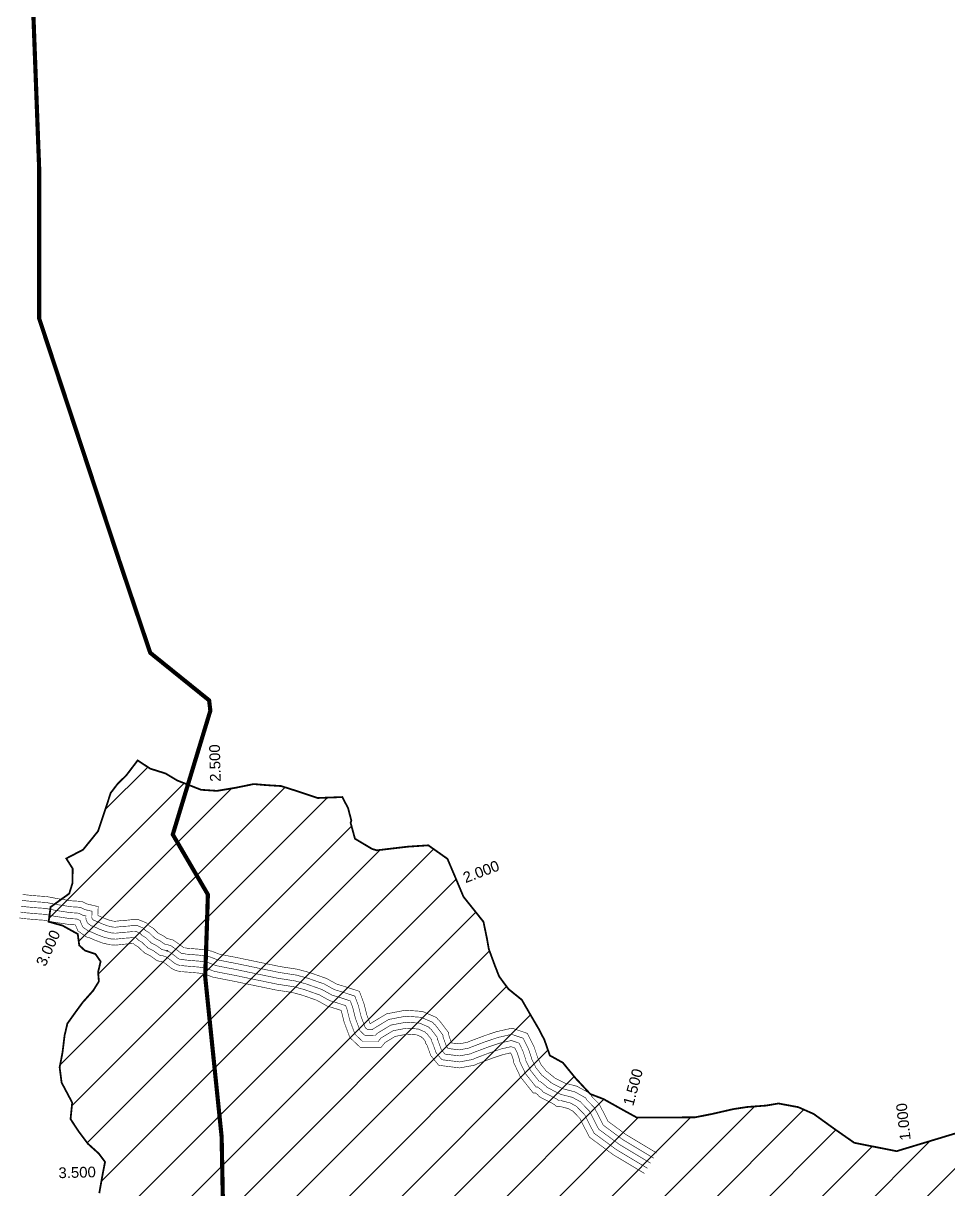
# Model space of a CAD drawing. Header units: inches. Extents: x 174104 to 230935, y 1583276 to 1631460.
# Drawn here: x 191543 to 193099, y 1609675 to 1611636 of the extents above; entities that cross this region are included whole.
import ezdxf
from ezdxf.enums import TextEntityAlignment as Align

# ---------------------------------------------------------------- set-up
doc = ezdxf.new("R2010")
doc.units = ezdxf.units.IN
doc.header["$LTSCALE"] = 15
doc.header["$MEASUREMENT"] = 0
doc.linetypes.add('HIDDEN2', pattern=[0.1875, 0.125, -0.0625])
for name, color, linetype in [('CANAL1', 7, 'Continuous'), ('CSMark', 72, 'Continuous'), ('text2', 7, 'Continuous'), ('VILLAGE BOUNDRY', 5, 'Continuous')]:
    doc.layers.add(name, color=color, linetype=linetype)
doc.styles.get("Standard").update_dxf_attribs({"font": 'arial.ttf'})

msp = doc.modelspace()

# ---------------------------------------------------------------- hatches: boundary and pattern name
at = {"layer": 'text2'}
h = msp.add_hatch(dxfattribs=at)
h.set_pattern_fill('ANSI31', color=4, scale=500)
edge = h.paths.add_edge_path()
edge.add_line((193072.047, 1608656.197), (193075.28, 1608621.83))
edge.add_line((193075.28, 1608621.83), (193042.391, 1608618.792))
edge.add_line((193042.391, 1608618.792), (193015.613, 1608619.682))
edge.add_line((193015.613, 1608619.682), (192949.437, 1608658.959))
edge.add_line((192949.437, 1608658.959), (192892.073, 1608627.018))
edge.add_line((192892.073, 1608627.018), (192853.739, 1608638.826))
edge.add_line((192853.739, 1608638.826), (192798.668, 1608651.126))
edge.add_line((192798.668, 1608651.126), (192758.483, 1608663.086))
edge.add_line((192758.483, 1608663.086), (192721.694, 1608669.166))
edge.add_line((192721.694, 1608669.166), (192705.876, 1608683.903))
edge.add_line((192705.876, 1608683.903), (192657.044, 1608714.682))
edge.add_line((192657.044, 1608714.682), (192602.323, 1608754.298))
edge.add_line((192602.323, 1608754.298), (192542.095, 1608775.732))
edge.add_line((192542.095, 1608775.732), (192520.301, 1608776.213))
edge.add_line((192520.301, 1608776.213), (192471.881, 1608777.712))
edge.add_line((192471.881, 1608777.712), (192439.916, 1608775.336))
edge.add_line((192439.916, 1608775.336), (192405.025, 1608805.481))
edge.add_line((192405.025, 1608805.481), (192393.17, 1608813.432))
edge.add_line((192393.17, 1608813.432), (192368.967, 1608835.668))
edge.add_line((192368.967, 1608835.668), (192367.896, 1608882.485))
edge.add_line((192367.896, 1608882.485), (192336.607, 1608896.374))
edge.add_line((192336.607, 1608896.374), (192298.694, 1608890.646))
edge.add_line((192298.694, 1608890.646), (192274.076, 1608887.855))
edge.add_line((192274.076, 1608887.855), (192256.596, 1608886.329))
edge.add_line((192256.596, 1608886.329), (192234.462, 1608878.841))
edge.add_line((192234.462, 1608878.841), (192201.57, 1608883.786))
edge.add_line((192201.57, 1608883.786), (192176.851, 1608883.63))
edge.add_line((192176.851, 1608883.63), (192136.411, 1608872.911))
edge.add_line((192136.411, 1608872.911), (192103.134, 1608858.755))
edge.add_line((192103.134, 1608858.755), (192083.854, 1608858.302))
edge.add_line((192083.854, 1608858.302), (192056.623, 1608858.219))
edge.add_line((192056.623, 1608858.219), (192027.847, 1608853.663))
edge.add_line((192027.847, 1608853.663), (192004.136, 1608850.875))
edge.add_line((192004.136, 1608850.875), (191961.465, 1608844.482))
edge.add_line((191961.465, 1608844.482), (191925.58, 1608862.578))
edge.add_line((191925.58, 1608862.578), (191922.139, 1608900.328))
edge.add_line((191922.139, 1608900.328), (191921.295, 1608916.951))
edge.add_line((191921.295, 1608916.951), (191910.643, 1608933.437))
edge.add_line((191910.643, 1608933.437), (191890.624, 1608967.724))
edge.add_line((191890.624, 1608967.724), (191872.119, 1608984.112))
edge.add_line((191872.119, 1608984.112), (191854.419, 1609014.384))
edge.add_line((191854.419, 1609014.384), (191851.378, 1609024.447))
edge.add_line((191851.378, 1609024.447), (191818.602, 1609043.259))
edge.add_line((191818.602, 1609043.259), (191782.08, 1609046.689))
edge.add_line((191782.08, 1609046.689), (191721.659, 1609055.317))
edge.add_line((191721.659, 1609055.317), (191722.77721, 1609083.0799))
edge.add_line((191722.77721, 1609083.0799), (191733.48263, 1609097.41259))
edge.add_line((191733.48263, 1609097.41259), (191756.565, 1609102.36))
edge.add_line((191756.565, 1609102.36), (191790.261, 1609100.698))
edge.add_line((191790.261, 1609100.698), (191807.123, 1609105.317))
edge.add_line((191807.123, 1609105.317), (191819.558, 1609128.759))
edge.add_line((191819.558, 1609128.759), (191835.346, 1609157.152))
edge.add_line((191835.346, 1609157.152), (191841.005, 1609181.497))
edge.add_line((191841.005, 1609181.497), (191850.91, 1609209.88))
edge.add_line((191850.91, 1609209.88), (191853.445, 1609233.052))
edge.add_line((191853.445, 1609233.052), (191867.34, 1609284.928))
edge.add_line((191867.34, 1609284.928), (191827.958, 1609327.388))
edge.add_line((191827.958, 1609327.388), (191830.22, 1609387.269))
edge.add_line((191830.22, 1609387.269), (191823.935, 1609442.214))
edge.add_line((191823.935, 1609442.214), (191795.654, 1609460.035))
edge.add_line((191795.654, 1609460.035), (191760.597, 1609492.938))
edge.add_line((191760.597, 1609492.938), (191738.2, 1609501.15))
edge.add_line((191738.2, 1609501.15), (191742.761, 1609520.015))
edge.add_line((191742.761, 1609520.015), (191777.192, 1609530.242))
edge.add_line((191777.192, 1609530.242), (191809.97, 1609535.793))
edge.add_line((191809.97, 1609535.793), (191808.59498, 1609546.40489))
edge.add_line((191808.59498, 1609546.40489), (191793.36931, 1609554.52038))
edge.add_line((191793.36931, 1609554.52038), (191744.793, 1609552.805))
edge.add_line((191744.793, 1609552.805), (191742.21, 1609587.508))
edge.add_line((191742.21, 1609587.508), (191724.028, 1609621.575))
edge.add_line((191724.028, 1609621.575), (191693.64, 1609625.427))
edge.add_line((191693.64, 1609625.427), (191662.736, 1609631.285))
edge.add_line((191662.736, 1609631.285), (191670.911, 1609668.846))
edge.add_line((191670.911, 1609668.846), (191677.145, 1609703.665))
edge.add_line((191677.145, 1609703.665), (191680.613, 1609721.321))
edge.add_line((191680.613, 1609721.321), (191670.201, 1609735.328))
edge.add_line((191670.201, 1609735.328), (191651.538, 1609752.232))
edge.add_line((191651.538, 1609752.232), (191636.316, 1609772.505))
edge.add_line((191636.316, 1609772.505), (191622.606, 1609793.342))
edge.add_line((191622.606, 1609793.342), (191625.372, 1609821.116))
edge.add_line((191625.372, 1609821.116), (191607.523, 1609854.827))
edge.add_line((191607.523, 1609854.827), (191604.266, 1609880.593))
edge.add_line((191604.266, 1609880.593), (191609.098, 1609905.358))
edge.add_line((191609.098, 1609905.358), (191612.554, 1609933.887))
edge.add_line((191612.554, 1609933.887), (191617.244, 1609953.941))
edge.add_line((191617.244, 1609953.941), (191630.077, 1609971.96))
edge.add_line((191630.077, 1609971.96), (191643.021, 1609989.6))
edge.add_line((191643.021, 1609989.6), (191660.606, 1610009.347))
edge.add_line((191660.606, 1610009.347), (191670.258, 1610024.863))
edge.add_line((191670.258, 1610024.863), (191668.907, 1610040.804))
edge.add_line((191668.907, 1610040.804), (191673.203, 1610058.291))
edge.add_line((191673.203, 1610058.291), (191664.424, 1610071.013))
edge.add_line((191664.424, 1610071.013), (191646.732, 1610076.85))
edge.add_line((191646.732, 1610076.85), (191637.24, 1610085.512))
edge.add_line((191637.24, 1610085.512), (191634.712, 1610104.601))
edge.add_line((191634.712, 1610104.601), (191609.099, 1610118.76))
edge.add_line((191609.099, 1610118.76), (191585.79, 1610125.279))
edge.add_line((191585.79, 1610125.279), (191589.017, 1610149.983))
edge.add_line((191589.017, 1610149.983), (191620.36791, 1610172.58103))
edge.add_line((191620.36791, 1610172.58103), (191625.84647, 1610190.04984))
edge.add_line((191625.84647, 1610190.04984), (191626.193, 1610214.554))
edge.add_line((191626.193, 1610214.554), (191615.411, 1610231.613))
edge.add_line((191615.411, 1610231.613), (191643.754, 1610246.444))
edge.add_line((191643.754, 1610246.444), (191669.045, 1610277.822))
edge.add_line((191669.045, 1610277.822), (191680.989, 1610313.95))
edge.add_line((191680.989, 1610313.95), (191690.159, 1610341.873))
edge.add_line((191690.159, 1610341.873), (191702.028, 1610357.422))
edge.add_line((191702.028, 1610357.422), (191716.138, 1610371.108))
edge.add_line((191716.138, 1610371.108), (191735.485, 1610396.513))
edge.add_line((191735.485, 1610396.513), (191756.57, 1610382.701))
edge.add_line((191756.57, 1610382.701), (191782.461, 1610374.527))
edge.add_line((191782.461, 1610374.527), (191802.128, 1610362.76))
edge.add_line((191802.128, 1610362.76), (191842.135, 1610347.113))
edge.add_line((191842.135, 1610347.113), (191868.892, 1610345.344))
edge.add_line((191868.892, 1610345.344), (191901.3, 1610350.744))
edge.add_line((191901.3, 1610350.744), (191930.61159, 1610356.75212))
edge.add_line((191930.61159, 1610356.75212), (191953.20882, 1610354.87014))
edge.add_line((191953.20882, 1610354.87014), (191976.85224, 1610353.40637))
edge.add_line((191976.85224, 1610353.40637), (192006.98193, 1610343.78737))
edge.add_line((192006.98193, 1610343.78737), (192038.367, 1610333.33194))
edge.add_line((192038.367, 1610333.33194), (192079.658, 1610334.899))
edge.add_line((192079.658, 1610334.899), (192089.42678, 1610316.13827))
edge.add_line((192089.42678, 1610316.13827), (192094.88056, 1610295.17472))
edge.add_line((192094.88056, 1610295.17472), (192093.649, 1610291.576))
edge.add_line((192093.649, 1610291.576), (192100.929, 1610264.891))
edge.add_line((192100.929, 1610264.891), (192129.49116, 1610247.79706))
edge.add_line((192129.49116, 1610247.79706), (192137.503, 1610245.311))
edge.add_line((192137.503, 1610245.311), (192189.79722, 1610251.485))
edge.add_line((192189.79722, 1610251.485), (192224.357, 1610253.739))
edge.add_line((192224.357, 1610253.739), (192256.478, 1610231.04))
edge.add_line((192256.478, 1610231.04), (192268.583, 1610202.595))
edge.add_line((192268.583, 1610202.595), (192283.417, 1610167.308))
edge.add_line((192283.417, 1610167.308), (192317.051, 1610125.163))
edge.add_line((192317.051, 1610125.163), (192322.88, 1610097.141))
edge.add_line((192322.88, 1610097.141), (192326.047, 1610079.285))
edge.add_line((192326.047, 1610079.285), (192335.802, 1610052.721))
edge.add_line((192335.802, 1610052.721), (192343.378, 1610033.268))
edge.add_line((192343.378, 1610033.268), (192359.05, 1610012.112))
edge.add_line((192359.05, 1610012.112), (192381.542, 1609993.935))
edge.add_line((192381.542, 1609993.935), (192396.26, 1609968.445))
edge.add_line((192396.26, 1609968.445), (192410.121, 1609944.815))
edge.add_line((192410.121, 1609944.815), (192419.591, 1609926.489))
edge.add_line((192419.591, 1609926.489), (192428.718, 1609900.313))
edge.add_line((192428.718, 1609900.313), (192450.638, 1609888.186))
edge.add_line((192450.638, 1609888.186), (192471.546, 1609862.563))
edge.add_line((192471.546, 1609862.563), (192496.697, 1609835.53))
edge.add_line((192496.697, 1609835.53), (192518.823, 1609827.13))
edge.add_line((192518.823, 1609827.13), (192550.34, 1609809.482))
edge.add_line((192550.34, 1609809.482), (192574.957, 1609795.936))
edge.add_line((192574.957, 1609795.936), (192625.038, 1609796.055))
edge.add_line((192625.038, 1609796.055), (192673.218, 1609796.387))
edge.add_line((192673.218, 1609796.387), (192701.91, 1609802.071))
edge.add_line((192701.91, 1609802.071), (192737.257, 1609810.171))
edge.add_line((192737.257, 1609810.171), (192760.8, 1609813.731))
edge.add_line((192760.8, 1609813.731), (192792.63918, 1609816.14311))
edge.add_line((192792.63918, 1609816.14311), (192813.157, 1609819.64))
edge.add_line((192813.157, 1609819.64), (192846.574, 1609813.447))
edge.add_line((192846.574, 1609813.447), (192872.509, 1609801.976))
edge.add_line((192872.509, 1609801.976), (192906.76, 1609777.22))
edge.add_line((192906.76, 1609777.22), (192940.773, 1609753.467))
edge.add_line((192940.773, 1609753.467), (193011.909, 1609739.428))
edge.add_line((193011.909, 1609739.428), (193119.89, 1609772.07))
edge.add_line((193119.89, 1609772.07), (193170.768, 1609790.48))
edge.add_line((193170.768, 1609790.48), (193208.411, 1609810.574))
edge.add_line((193208.411, 1609810.574), (193274.262, 1609804.198))
edge.add_line((193274.262, 1609804.198), (193309.332, 1609812.229))
edge.add_line((193309.332, 1609812.229), (193337.285, 1609849.117))
edge.add_line((193337.285, 1609849.117), (193358.222, 1609865.482))
edge.add_line((193358.222, 1609865.482), (193385.102, 1609884.155))
edge.add_line((193385.102, 1609884.155), (193413.72, 1609895.935))
edge.add_line((193413.72, 1609895.935), (193423.619, 1609890.194))
edge.add_line((193423.619, 1609890.194), (193426.766, 1609880.997))
edge.add_line((193426.766, 1609880.997), (193432.411, 1609869.311))
edge.add_line((193432.411, 1609869.311), (193451.38348, 1609861.07638))
edge.add_line((193451.38348, 1609861.07638), (193442.20977, 1609849.5947))
edge.add_line((193442.20977, 1609849.5947), (193418.39253, 1609838.08552))
edge.add_line((193418.39253, 1609838.08552), (193404.53769, 1609819.02936))
edge.add_line((193404.53769, 1609819.02936), (193401.939, 1609801.711))
edge.add_line((193401.939, 1609801.711), (193407.74914, 1609786.66832))
edge.add_line((193407.74914, 1609786.66832), (193415.01957, 1609776.76491))
edge.add_line((193415.01957, 1609776.76491), (193417.071, 1609772.905))
edge.add_line((193417.071, 1609772.905), (193431.598, 1609763.361))
edge.add_line((193431.598, 1609763.361), (193473.399, 1609758.743))
edge.add_line((193473.399, 1609758.743), (193515.338, 1609752.65))
edge.add_line((193515.338, 1609752.65), (193544.761, 1609745.702))
edge.add_line((193544.761, 1609745.702), (193584.28, 1609734.739))
edge.add_line((193584.28, 1609734.739), (193604.90878, 1609715.82883))
edge.add_line((193604.90878, 1609715.82883), (193610.703, 1609687.463))
edge.add_line((193610.703, 1609687.463), (193634.705, 1609643.582))
edge.add_line((193634.705, 1609643.582), (193671.387, 1609585.358))
edge.add_line((193671.387, 1609585.358), (193711.227, 1609550.944))
edge.add_line((193711.227, 1609550.944), (193660.367, 1609509.33))
edge.add_line((193660.367, 1609509.33), (193604.927, 1609440.802))
edge.add_line((193604.927, 1609440.802), (193577.017, 1609410.256))
edge.add_line((193577.017, 1609410.256), (193522.561, 1609367.666))
edge.add_line((193522.561, 1609367.666), (193465.755, 1609290.323))
edge.add_line((193465.755, 1609290.323), (193430.378, 1609256.742))
edge.add_line((193430.378, 1609256.742), (193400.324, 1609205.414))
edge.add_line((193400.324, 1609205.414), (193392.37043, 1609191.12141))
edge.add_line((193392.37043, 1609191.12141), (193368, 1609136))
edge.add_line((193368, 1609136), (193312.619, 1609143.084))
edge.add_line((193312.619, 1609143.084), (193288.876, 1609126.024))
edge.add_line((193288.876, 1609126.024), (193256.478, 1609094.214))
edge.add_line((193256.478, 1609094.214), (193201.649, 1609037.095))
edge.add_line((193201.649, 1609037.095), (193156.581, 1608992.89))
edge.add_line((193156.581, 1608992.89), (193130.704, 1608961.01))
edge.add_line((193130.704, 1608961.01), (193105.075, 1608918.704))
edge.add_line((193105.075, 1608918.704), (193096.96, 1608902.235))
edge.add_line((193096.96, 1608902.235), (193072.04954, 1608822.45963))
edge.add_line((193072.04954, 1608822.45963), (193066.00536, 1608759.03356))
edge.add_line((193066.00536, 1608759.03356), (193069.02745, 1608705.87647))
edge.add_line((193069.02745, 1608705.87647), (193071.87336, 1608658.62033))
h.paths.add_polyline_path([(192550.08059, 1609414.36886), (192865.24771, 1609414.36886), (192865.24771, 1609486.49369), (192550.08059, 1609486.49369)], flags=24)

# ---------------------------------------------------------------- linework, layer by layer
at = {"color": 5, "const_width": 3, "elevation": 248.5}
msp.add_lwpolyline([(191670.911, 1609668.846), (191677.145, 1609703.665), (191680.613, 1609721.321), (191670.201, 1609735.328), (191651.538, 1609752.232), (191636.316, 1609772.505), (191622.606, 1609793.342), (191625.372, 1609821.116), (191607.523, 1609854.827), (191604.266, 1609880.593), (191609.098, 1609905.358), (191612.554, 1609933.887), (191617.244, 1609953.941), (191630.077, 1609971.96), (191643.021, 1609989.6), (191660.606, 1610009.347), (191670.258, 1610024.863), (191668.907, 1610040.804), (191673.203, 1610058.291), (191664.424, 1610071.013), (191646.732, 1610076.85), (191637.24, 1610085.512), (191634.712, 1610104.601), (191609.099, 1610118.76), (191585.79, 1610125.279), (191589.017, 1610149.983), (191620.36791, 1610172.58103), (191625.84647, 1610190.04984), (191626.193, 1610214.554), (191615.411, 1610231.613), (191643.754, 1610246.444), (191669.045, 1610277.822), (191680.989, 1610313.95), (191690.159, 1610341.873), (191702.028, 1610357.422), (191716.138, 1610371.108), (191735.485, 1610396.513), (191756.57, 1610382.701), (191782.461, 1610374.527), (191802.128, 1610362.76), (191842.135, 1610347.113), (191868.892, 1610345.344), (191901.3, 1610350.744), (191930.61159, 1610356.75212), (191953.20882, 1610354.87014), (191976.85224, 1610353.40637), (192006.98193, 1610343.78737), (192038.367, 1610333.33194), (192079.658, 1610334.899), (192089.42678, 1610316.13827), (192094.88056, 1610295.17472), (192093.649, 1610291.576), (192100.929, 1610264.891), (192129.49116, 1610247.79706), (192137.503, 1610245.311), (192189.79722, 1610251.485), (192224.357, 1610253.739), (192256.478, 1610231.04), (192268.583, 1610202.595), (192283.417, 1610167.308), (192317.051, 1610125.163), (192322.88, 1610097.141), (192326.047, 1610079.285), (192335.802, 1610052.721), (192343.378, 1610033.268), (192359.05, 1610012.112), (192381.542, 1609993.935), (192396.26, 1609968.445), (192410.121, 1609944.815), (192419.591, 1609926.489), (192428.718, 1609900.313), (192450.638, 1609888.186), (192471.546, 1609862.563), (192496.697, 1609835.53), (192518.823, 1609827.13), (192550.34, 1609809.482), (192574.957, 1609795.936), (192625.038, 1609796.055), (192673.218, 1609796.387), (192701.91, 1609802.071), (192737.257, 1609810.171), (192760.8, 1609813.731), (192792.63918, 1609816.14311), (192813.157, 1609819.64), (192846.574, 1609813.447), (192872.509, 1609801.976), (192906.76, 1609777.22), (192940.773, 1609753.467), (193011.909, 1609739.428), (193119.89, 1609772.07)], dxfattribs=at)
at = {"color": 5, "elevation": 248.5}
msp.add_lwpolyline([(191670.911, 1609668.846, 3, 3, 0), (191677.145, 1609703.665, 3, 3, 0), (191680.613, 1609721.321, 3, 3, 0), (191670.201, 1609735.328, 3, 3, 0), (191651.538, 1609752.232, 3, 3, 0), (191636.316, 1609772.505, 3, 3, 0), (191622.606, 1609793.342, 3, 3, 0), (191625.372, 1609821.116, 3, 3, 0), (191607.523, 1609854.827, 3, 3, 0), (191604.266, 1609880.593, 3, 3, 0), (191609.098, 1609905.358, 3, 3, 0), (191612.554, 1609933.887, 3, 3, 0), (191617.244, 1609953.941, 3, 3, 0), (191630.077, 1609971.96, 3, 3, 0), (191643.021, 1609989.6, 3, 3, 0), (191660.606, 1610009.347, 3, 3, 0), (191670.258, 1610024.863, 3, 3, 0), (191668.907, 1610040.804, 3, 3, 0), (191673.203, 1610058.291, 3, 3, 0), (191664.424, 1610071.013, 3, 3, 0), (191646.732, 1610076.85, 3, 3, 0), (191637.24, 1610085.512, 3, 3, 0), (191634.712, 1610104.601, 3, 3, 0), (191609.099, 1610118.76, 3, 3, 0), (191585.79, 1610125.279, 3, 3, 0), (191589.017, 1610149.983, 3, 3, 0), (191620.36791, 1610172.58103, 3, 3, 0), (191625.84647, 1610190.04984, 3, 3, 0), (191626.193, 1610214.554, 3, 3, 0), (191615.411, 1610231.613, 3, 3, 0), (191643.754, 1610246.444, 3, 3, 0), (191669.045, 1610277.822, 3, 3, 0), (191680.989, 1610313.95, 3, 3, 0), (191690.159, 1610341.873, 3, 3, 0), (191702.028, 1610357.422, 3, 3, 0), (191716.138, 1610371.108, 3, 3, 0), (191735.485, 1610396.513, 3, 3, 0), (191756.57, 1610382.701, 3, 3, 0), (191782.461, 1610374.527, 3, 3, 0), (191802.128, 1610362.76, 3, 3, 0), (191842.135, 1610347.113, 3, 3, 0), (191868.892, 1610345.344, 3, 3, 0), (191901.3, 1610350.744, 3, 3, 0), (191930.61159, 1610356.75212, 3, 3, 0), (191953.20882, 1610354.87014, 3, 3, 0), (191976.85224, 1610353.40637, 3, 3, 0), (192006.98193, 1610343.78737, 3, 3, 0), (192038.367, 1610333.33194, 3, 3, 0), (192079.658, 1610334.899, 3, 3, 0), (192089.42678, 1610316.13827, 3, 3, 0), (192094.88056, 1610295.17472, 3, 3, 0), (192093.649, 1610291.576, 3, 3, 0), (192100.929, 1610264.891, 3, 3, 0), (192129.49116, 1610247.79706, 3, 3, 0), (192137.503, 1610245.311, 3, 3, 0), (192189.79722, 1610251.485, 3, 3, 0), (192224.357, 1610253.739, 3, 3, 0), (192256.478, 1610231.04, 3, 3, 0), (192268.583, 1610202.595, 3, 3, 0), (192283.417, 1610167.308, 3, 3, 0), (192317.051, 1610125.163, 3, 3, 0), (192322.88, 1610097.141, 3, 3, 0), (192326.047, 1610079.285, 3, 3, 0), (192335.802, 1610052.721, 3, 3, 0), (192343.378, 1610033.268, 3, 3, 0), (192359.05, 1610012.112, 3, 3, 0), (192381.542, 1609993.935, 3, 3, 0), (192396.26, 1609968.445, 3, 3, 0), (192410.121, 1609944.815, 3, 3, 0), (192419.591, 1609926.489, 3, 3, 0), (192428.718, 1609900.313, 3, 3, 0), (192450.638, 1609888.186, 3, 3, 0), (192471.546, 1609862.563, 3, 3, 0), (192496.697, 1609835.53, 3, 3, 0), (192518.823, 1609827.13, 3, 3, 0), (192550.34, 1609809.482, 3, 3, 0), (192574.957, 1609795.936, 3, 3, 0), (192625.038, 1609796.055, 3, 3, 0), (192673.218, 1609796.387, 3, 3, 0), (192701.91, 1609802.071, 3, 3, 0), (192737.257, 1609810.171, 3, 3, 0), (192760.8, 1609813.731, 3, 3, 0), (192792.63918, 1609816.14311, 3, 3, 0), (192813.157, 1609819.64, 3, 3, 0), (192846.574, 1609813.447, 3, 3, 0), (192872.509, 1609801.976, 3, 3, 0), (192906.76, 1609777.22, 3, 3, 0), (192940.773, 1609753.467, 3, 3, 0), (193011.909, 1609739.428, 3, 3, 0), (193119.89, 1609772.07, 3, 3, 0)], format="xyseb", dxfattribs=at)
at = {"color": 3}
for p in [(191731.65614, 1610391.48524, 248.5), (191774.18707, 1610377.13915, 248.5), (191819.26879, 1610356.05612, 248.5), (191699.15827, 1610353.66251, 248.5), (191867.52671, 1610345.43426, 248.5), (191916.75558, 1610353.91199, 248.5), (191966.36408, 1610354.0557, 248.5), (192014.44269, 1610341.30193, 248.5), (192063.13225, 1610334.27182, 248.5), (191679.17529, 1610308.46392, 248.5), (192092.52629, 1610304.22419, 248.5), (191657.92055, 1610264.02014, 248.5), (192108.81075, 1610260.17391, 248.5), (192154.89238, 1610247.36404, 248.5), (192204.61847, 1610252.45165, 248.5), (191619.4543, 1610233.72873, 248.5), (192249.0362, 1610236.29891, 248.5), (191625.62224, 1610189.33489, 248.5), (192272.44824, 1610193.40041, 248.5), (191594.0506, 1610153.61127, 248.5), (192296.95013, 1610150.35034, 248.5), (191603.97341, 1610120.19351, 248.5), (192320.67099, 1610107.76046, 248.5), (191636.73533, 1610089.32274, 248.5), (191672.75925, 1610058.93405, 248.5), (192333.29246, 1610059.55477, 248.5), (191662.22207, 1610011.9449, 248.5), (192356.38053, 1610015.71558, 248.5), (191630.89405, 1609973.07347, 248.5), (192389.84089, 1609979.56222, 248.5), (191611.84421, 1609928.02775, 248.5), (192414.60498, 1609936.13777, 248.5), (192438.70853, 1609894.78585, 248.5), (191604.50836, 1609878.67573, 248.5), (192473.79091, 1609860.1501, 248.5), (191619.67113, 1609831.88311, 248.5), (192512.00314, 1609829.71912, 248.5), (192556.10796, 1609806.30806, 248.5), (192751.80224, 1609812.37043, 248.5), (192801.48122, 1609817.65007, 248.5), (192850.38749, 1609811.7603, 248.5), (192603.4426, 1609796.00369, 248.5), (192653.44187, 1609796.25073, 248.5), (192702.8592, 1609802.28852, 248.5), (192893.42811, 1609786.85604, 248.5), (191628.05057, 1609785.06713, 248.5), (192934.26678, 1609758.01063, 248.5), (193078.48957, 1609759.5549, 248.5), (191658.66137, 1609745.78001, 248.5), (192982.04129, 1609745.32252, 248.5), (193030.62858, 1609745.08681, 248.5), (191677.34078, 1609704.66173, 248.5)]:
    msp.add_point(p, dxfattribs=at)
at = {"color": 2}
for p in [(191867.52671, 1610345.43426, 248.5), (192272.44824, 1610193.40041, 248.5), (191603.97341, 1610120.19351, 248.5), (192556.10796, 1609806.30806, 248.5), (193030.62858, 1609745.08681, 248.5), (191677.34078, 1609704.66173, 248.5)]:
    msp.add_point(p, dxfattribs=at)
at = {"layer": 'CANAL1', "color": 5, "const_width": 1}
for points in [[(191540.74643, 1610161.31207), (191550.10533, 1610160.11468), (191567.22606, 1610158.59391), (191581.82245, 1610157.60025), (191598.88652, 1610154.20609), (191623.86556, 1610150.40497), (191633.66303, 1610149.88515), (191639.61831, 1610149.25687), (191646.18094, 1610145.79502), (191658.78441, 1610142.85012), (191658.30624, 1610132.66833), (191658.58984, 1610131.06334), (191659.3296, 1610129.36718), (191661.61405, 1610127.7509), (191662.25309, 1610127.63174), (191673.41826, 1610122.83455), (191674.85912, 1610122.06133), (191684.76091, 1610118.35395), (191693.35347, 1610116.27856), (191698.09429, 1610115.98878), (191710.46459, 1610117.40008), (191718.22754, 1610117.83697), (191727.23466, 1610118.83545), (191735.15844, 1610118.68572), (191744.47033, 1610114.85438), (191749.06566, 1610110.2409), (191755.37069, 1610106.45668), (191760.19204, 1610101.49927), (191764.72164, 1610097.42224), (191772.90898, 1610093.30634), (191780.56164, 1610087.73877), (191782.84535, 1610087.2533), (191790.84778, 1610085.31638), (191795.95906, 1610081.73991), (191800.25213, 1610078.72819), (191805.09499, 1610075.00818), (191808.87429, 1610071.97837), (191809.3598, 1610071.72695), (191809.92793, 1610071.58185), (191814.65815, 1610071.33567), (191817.141, 1610070.79984), (191829.9128, 1610069.76218), (191840.90674, 1610068.84229), (191857.15272, 1610066.10194), (191870.01887, 1610061.10378), (191884.61292, 1610058.16972), (191900.56421, 1610055.17923), (191916.5632, 1610051.809), (191973.63672, 1610039.94561), (192002.3832, 1610035.51312), (192021.54385, 1610030.29588), (192049.10908, 1610020.63042), (192066.21554, 1610011.13232), (192077.69771, 1610007.68628), (192100.72904, 1610000.1818), (192106.68841, 1609984.10302), (192111.30664, 1609965.6091), (192118.1537, 1609947.35523), (192121.82924, 1609943.87267), (192130.37809, 1609943.88054), (192131.16427, 1609944.87716), (192157.68522, 1609960.89637), (192186.73199, 1609966.42025), (192212.21234, 1609964.52492), (192231.67871, 1609956.0755), (192233.70132, 1609953.37557), (192233.86043, 1609953.16318), (192235.75158, 1609951.99826), (192248.76429, 1609934.91924), (192249.12938, 1609931.25226), (192249.20475, 1609931.143), (192254.98342, 1609915.1114), (192257.45349, 1609912.1009), (192276.33473, 1609909.75806), (192292.64874, 1609912.80403), (192296.10809, 1609914.37595), (192321.09868, 1609923.79405), (192341.27613, 1609930.60457), (192364.46127, 1609935.89792), (192383.89974, 1609929.32263), (192392.5995, 1609911.82614), (192397.54594, 1609896.96736), (192397.64107, 1609895.57585), (192404.4801, 1609881.40463), (192404.77594, 1609880.46619), (192415.45184, 1609866.99291), (192415.61705, 1609866.98884), (192429.67705, 1609855.71287), (192430.64922, 1609854.4922), (192450.69563, 1609844.34057), (192470.72483, 1609839.20287), (192472.66465, 1609838.07496), (192489.23888, 1609828.94378), (192490.02284, 1609826.4711), (192503.65325, 1609812.46994), (192518.70561, 1609782.98826), (192551.66571, 1609758.68272), (192603.29015, 1609727.73921)], [(191538.01957, 1610141.49793), (191547.95067, 1610140.22732), (191565.66194, 1610138.65409), (191579.18155, 1610137.73375), (191595.42948, 1610134.50191), (191621.82644, 1610130.48503), (191632.08297, 1610129.94085), (191633.69169, 1610129.77113), (191639.00345, 1610126.96913), (191639.30816, 1610125.24466), (191643.2264, 1610116.26082), (191653.63995, 1610108.8931), (191656.40091, 1610108.37826), (191664.72574, 1610104.80145), (191666.58688, 1610103.80267), (191678.88509, 1610099.19805), (191690.37253, 1610096.42344), (191698.62171, 1610095.91922), (191712.16141, 1610097.46392), (191719.89246, 1610097.89903), (191728.15134, 1610098.81455), (191731.02356, 1610098.76028), (191733.13967, 1610097.88962), (191736.64634, 1610094.3691), (191742.84731, 1610090.64732), (191746.31796, 1610087.07873), (191753.33836, 1610080.75976), (191762.46502, 1610076.17166), (191772.23836, 1610069.06123), (191778.41265, 1610067.7487), (191782.47422, 1610066.76562), (191784.48294, 1610065.36009), (191788.41187, 1610062.60381), (191792.74701, 1610059.27382), (191796.45802, 1610056.29874), (191797.91797, 1610055.1295), (191802.1942, 1610052.91505), (191806.90407, 1610051.71215), (191812.01185, 1610051.44633), (191814.209, 1610050.97216), (191828.2692, 1610049.82982), (191838.40526, 1610048.98171), (191851.81328, 1610046.72006), (191864.38513, 1610041.83622), (191880.79908, 1610038.53628), (191896.65979, 1610035.56277), (191912.4668, 1610032.233), (191970.07528, 1610020.25839), (191998.2188, 1610015.91888), (192015.60015, 1610011.18612), (192040.88692, 1610002.31958), (192058.39646, 1609992.59768), (192071.72429, 1609988.59772), (192085.33696, 1609984.1622), (192087.55159, 1609978.18698), (192092.17936, 1609959.6549), (192101.0483, 1609936.01077), (192113.86676, 1609923.86533), (192140.08191, 1609923.88946), (192144.61573, 1609929.63684), (192164.95078, 1609941.91963), (192187.87801, 1609946.27975), (192207.35366, 1609944.83108), (192218.85129, 1609939.8405), (192220.13357, 1609938.12882), (192222.09642, 1609936.91974), (192229.42371, 1609927.30276), (192229.73862, 1609924.13974), (192231.26925, 1609921.921), (192237.33658, 1609905.0886), (192247.06051, 1609893.2371), (192276.95327, 1609889.52794), (192298.70926, 1609893.58997), (192303.77991, 1609895.89405), (192327.82532, 1609904.95595), (192346.71387, 1609911.33143), (192363.40473, 1609915.14208), (192369.66826, 1609913.02337), (192374.0665, 1609904.17786), (192377.76606, 1609893.06464), (192377.95093, 1609890.36015), (192385.8399, 1609874.01337), (192386.81006, 1609870.93581), (192401.5197, 1609852.37184), (192405.62865, 1609847.22873), (192408.37295, 1609847.16116), (192415.42295, 1609841.50713), (192417.47349, 1609838.93243), (192420.22658, 1609837.35201), (192440.41118, 1609827.13041), (192443.45866, 1609824.72996), (192447.0605, 1609824.62552), (192463.09591, 1609820.51227), (192473.48206, 1609814.79027), (192487.21475, 1609800.68406), (192503.03839, 1609769.69174), (192540.56429, 1609742.01928), (192593.00785, 1609710.58479)]]:
    msp.add_lwpolyline(points, dxfattribs=at)
at = {"layer": 'CANAL1', "color": 200, "const_width": 1}
for points in [[(191542.10987, 1610171.21915), (191551.18266, 1610170.05836), (191568.00813, 1610168.56381), (191583.1429, 1610167.53351), (191600.61503, 1610164.05817), (191624.88512, 1610160.36494), (191634.45307, 1610159.8573), (191642.58162, 1610158.99974), (191649.70888, 1610155.24004), (191669.16383, 1610150.69424), (191668.4665, 1610135.84607), (191677.76453, 1610131.85111), (191678.99524, 1610131.19065), (191687.69882, 1610127.93191), (191694.84394, 1610126.20612), (191697.83057, 1610126.02357), (191709.61618, 1610127.36815), (191717.39508, 1610127.80595), (191726.77631, 1610128.84589), (191737.22589, 1610128.64844), (191750.13566, 1610123.33677), (191755.27533, 1610118.1768), (191761.63237, 1610114.36135), (191767.12907, 1610108.70954), (191770.41327, 1610105.75347), (191778.13097, 1610101.87368), (191784.72328, 1610097.07755), (191785.0617, 1610097.00561), (191795.03456, 1610094.59175), (191801.69712, 1610089.92983), (191806.17226, 1610086.79038), (191811.26898, 1610082.87537), (191813.06955, 1610081.43188), (191815.9813, 1610081.28034), (191818.607, 1610080.71369), (191830.73461, 1610079.72836), (191842.15747, 1610078.77258), (191859.82244, 1610075.79288), (191872.83574, 1610070.73755), (191886.51983, 1610067.98643), (191902.51643, 1610064.98745), (191918.61141, 1610061.59701), (191975.41743, 1610049.78921), (192004.4654, 1610045.31024), (192024.51569, 1610039.85075), (192053.22016, 1610029.78584), (192070.12508, 1610020.39964), (192080.68443, 1610017.23056), (192108.42508, 1610008.1916), (192116.25682, 1609987.06105), (192120.87029, 1609968.58621), (192126.38778, 1609953.87687), (192126.72299, 1609953.87718), (192154.05244, 1609970.38474), (192186.15897, 1609976.4905), (192214.64168, 1609974.37185), (192238.09242, 1609964.19299), (192240.72386, 1609960.68036), (192242.57916, 1609959.53752), (192258.43458, 1609938.72748), (192258.94361, 1609933.61473), (192263.32897, 1609921.44854), (192276.02545, 1609919.87313), (192289.61848, 1609922.41106), (192292.27218, 1609923.61689), (192317.73536, 1609933.2131), (192338.55727, 1609940.24115), (192364.98954, 1609946.27584), (192391.01549, 1609937.47226), (192401.866, 1609915.65028), (192407.43589, 1609898.91872), (192407.48613, 1609898.1837), (192413.70274, 1609885.30222), (192422.30951, 1609874.44025), (192436.8041, 1609862.81573), (192437.11279, 1609862.42814), (192454.23866, 1609853.75549), (192474.55265, 1609848.54474), (192477.59129, 1609846.77792), (192497.56377, 1609835.77457), (192498.83968, 1609831.75021), (192511.87251, 1609818.36288), (192526.53923, 1609789.63652), (192557.21643, 1609767.01444), (192608.4313, 1609736.31642)], [(191536.65613, 1610131.59085), (191546.87334, 1610130.28364), (191564.87987, 1610128.68419), (191577.8611, 1610127.80049), (191593.70097, 1610124.64983), (191620.80688, 1610120.52506), (191630.68546, 1610120.00093), (191635.1748, 1610109.70764), (191649.65289, 1610099.46419), (191653.47482, 1610098.75152), (191660.37947, 1610095.78489), (191662.45076, 1610094.67335), (191675.94718, 1610089.62009), (191688.88206, 1610086.49588), (191698.88543, 1610085.88443), (191713.00982, 1610087.49585), (191720.72492, 1610087.93005), (191728.12825, 1610088.75074), (191730.43667, 1610086.4332), (191736.58563, 1610082.74265), (191739.38093, 1610079.86846), (191747.64673, 1610072.42853), (191757.24303, 1610067.60432), (191768.07672, 1610059.72245), (191776.1963, 1610057.99639), (191778.28744, 1610057.49025), (191778.74488, 1610057.17017), (191782.49174, 1610054.54162), (191786.57302, 1610051.40663), (191790.20305, 1610048.49648), (191792.43994, 1610046.705), (191798.61141, 1610043.5091), (191805.39215, 1610041.7773), (191810.6887, 1610041.50166), (191812.743, 1610041.05831), (191827.44739, 1610039.86364), (191837.15453, 1610039.05142), (191849.14356, 1610037.02912), (191861.56826, 1610032.20245), (191878.89217, 1610028.71957), (191894.70757, 1610025.75455), (191910.41859, 1610022.44499), (191968.29457, 1610010.41479), (191996.1366, 1610006.12176), (192012.62831, 1610001.63125), (192036.77584, 1609993.16416), (192054.48692, 1609983.33036), (192068.73757, 1609979.05344), (192077.64092, 1609976.1524), (192077.98318, 1609975.22895), (192082.61571, 1609956.67779), (192092.4956, 1609930.33854), (192109.88552, 1609913.86166), (192144.93383, 1609913.89392), (192151.34146, 1609922.01668), (192168.58356, 1609932.43126), (192188.45103, 1609936.2095), (192204.92432, 1609934.98415), (192212.43758, 1609931.72301), (192213.27014, 1609930.61164), (192215.26884, 1609929.38048), (192219.75342, 1609923.49452), (192220.04325, 1609920.58348), (192222.30151, 1609917.31), (192228.51316, 1609900.07719), (192241.86402, 1609883.80521), (192277.26255, 1609879.41287), (192301.73952, 1609883.98294), (192307.61582, 1609886.65311), (192331.18864, 1609895.5369), (192349.43273, 1609901.69485), (192362.63447, 1609904.70891), (192364.8, 1609900.35372), (192367.87611, 1609891.11328), (192368.10587, 1609887.7523), (192376.51979, 1609870.31774), (192377.82712, 1609866.17062), (192393.6944, 1609846.14568), (192400.7243, 1609837.34647), (192404.75091, 1609837.24731), (192408.2959, 1609834.40427), (192410.83999, 1609831.20986), (192415.47515, 1609828.54903), (192435.00536, 1609818.65881), (192439.86632, 1609814.82992), (192445.656, 1609814.66204), (192459.382, 1609811.14118), (192467.35412, 1609806.74914), (192478.99549, 1609794.79112), (192495.20477, 1609763.04348), (192535.01357, 1609733.68756), (192587.8667, 1609702.00758)]]:
    msp.add_lwpolyline(points, dxfattribs=at)
at = {"layer": 'CANAL1', "color": 1, "linetype": 'HIDDEN2', "ltscale": 4, "const_width": 1}
msp.add_lwpolyline([(191539.383, 1610151.405), (191549.028, 1610150.171), (191566.444, 1610148.624), (191580.502, 1610147.667), (191597.158, 1610144.354), (191622.846, 1610140.445), (191632.873, 1610139.913), (191636.655, 1610139.514), (191642.653, 1610136.35), (191648.405, 1610135.006), (191648.265, 1610132.025), (191648.949, 1610128.154), (191651.278, 1610122.814), (191657.627, 1610118.322), (191659.327, 1610118.005), (191669.072, 1610113.818), (191670.723, 1610112.932), (191681.823, 1610108.776), (191691.863, 1610106.351), (191698.358, 1610105.954), (191711.313, 1610107.432), (191719.06, 1610107.868), (191727.693, 1610108.825), (191733.091, 1610108.723), (191738.805, 1610106.372), (191742.856, 1610102.305), (191749.109, 1610098.552), (191753.255, 1610094.289), (191759.03, 1610089.091), (191767.687, 1610084.739), (191776.4, 1610078.4), (191780.629, 1610077.501), (191785.05116, 1610076.43065), (191786.661, 1610076.041), (191790.221, 1610073.55), (191794.332, 1610070.666), (191798.921, 1610067.141), (191802.713, 1610064.101), (191803.396, 1610063.554), (191805.777, 1610062.321), (191808.416, 1610061.647), (191813.335, 1610061.391), (191815.675, 1610060.886), (191829.091, 1610059.796), (191839.656, 1610058.912), (191854.483, 1610056.411), (191867.202, 1610051.47), (191882.706, 1610048.353), (191898.612, 1610045.371), (191914.515, 1610042.021), (191971.856, 1610030.102), (192000.301, 1610025.716), (192018.572, 1610020.741), (192044.998, 1610011.475), (192062.306, 1610001.865), (192074.711, 1609998.142), (192093.033, 1609992.172), (192097.12, 1609981.145), (192101.743, 1609962.632), (192109.601, 1609941.683), (192117.848, 1609933.869), (192135.23, 1609933.885), (192137.89, 1609937.257), (192161.318, 1609951.408), (192187.305, 1609956.35), (192209.783, 1609954.678), (192225.265, 1609947.958), (192225.698, 1609947.38), (192226.997, 1609945.646), (192228.924, 1609944.459), (192239.094, 1609931.111), (192239.434, 1609927.696), (192240.237, 1609926.532), (192246.16, 1609910.1), (192252.257, 1609902.669), (192276.644, 1609899.643), (192295.679, 1609903.197), (192299.944, 1609905.135), (192324.462, 1609914.375), (192343.995, 1609920.968), (192363.933, 1609925.52), (192376.784, 1609921.173), (192383.333, 1609908.002), (192387.656, 1609895.016), (192387.796, 1609892.968), (192395.16, 1609877.709), (192395.793, 1609875.701), (192409.345, 1609858.598), (192410.533, 1609857.111), (192411.995, 1609857.075), (192422.55, 1609848.61), (192424.107, 1609846.655), (192424.978, 1609846.155), (192445.817, 1609835.602), (192447.051, 1609834.63), (192448.465, 1609834.589), (192466.897, 1609829.861), (192467.738, 1609829.372), (192480.914, 1609822.113), (192481.206, 1609821.192), (192495.434, 1609806.577), (192510.872, 1609776.34), (192546.115, 1609750.351), (192598.149, 1609719.162)], dxfattribs=at)
at = {"layer": 'text2', "color": 3, "linetype": 'Continuous'}
msp.add_point((191785.05116, 1610076.43065), dxfattribs=at)
at = {"layer": 'VILLAGE BOUNDRY', "linetype": 'HIDDEN2', "ltscale": 20, "const_width": 7}
msp.add_lwpolyline([(191555.12117, 1611782.74459), (191569.91112, 1611389.08443), (191569.89891, 1611139.5374), (191704.61495, 1610732.09795), (191756.64057, 1610577.48507), (191855.63289, 1610497.57974), (191857.7329, 1610480.19771), (191794.53345, 1610271.92229), (191853.55261, 1610171.04568), (191852.03736, 1610120.64073), (191849.00901, 1610033.18697), (191876.69726, 1609763.64204), (191880.09656, 1609590.60158)], dxfattribs=at)

# ---------------------------------------------------------------- texts
at = {"layer": 'CSMark', "color": 1}
for s, rotation, p in [('2.500', 91.49008539, (191866.26622, 1610360.62086)), ('2.000', 20.70473908, (192283.65271, 1610198.47617)), ('3.000', 65.68249512, (191571.93439, 1610052.32716)), ('1.500', 74.69453684, (192560.18947, 1609816.80871)), ('1.000', 96.41424236, (193026.71856, 1609757.6362)), ('3.500', 1.49008539, (191602.21921, 1609702.96027))]:
    msp.add_text(s, height=18, rotation=rotation, dxfattribs=at).set_placement(p, align=Align.MIDDLE_LEFT)

doc.saveas('drawing.dxf')
